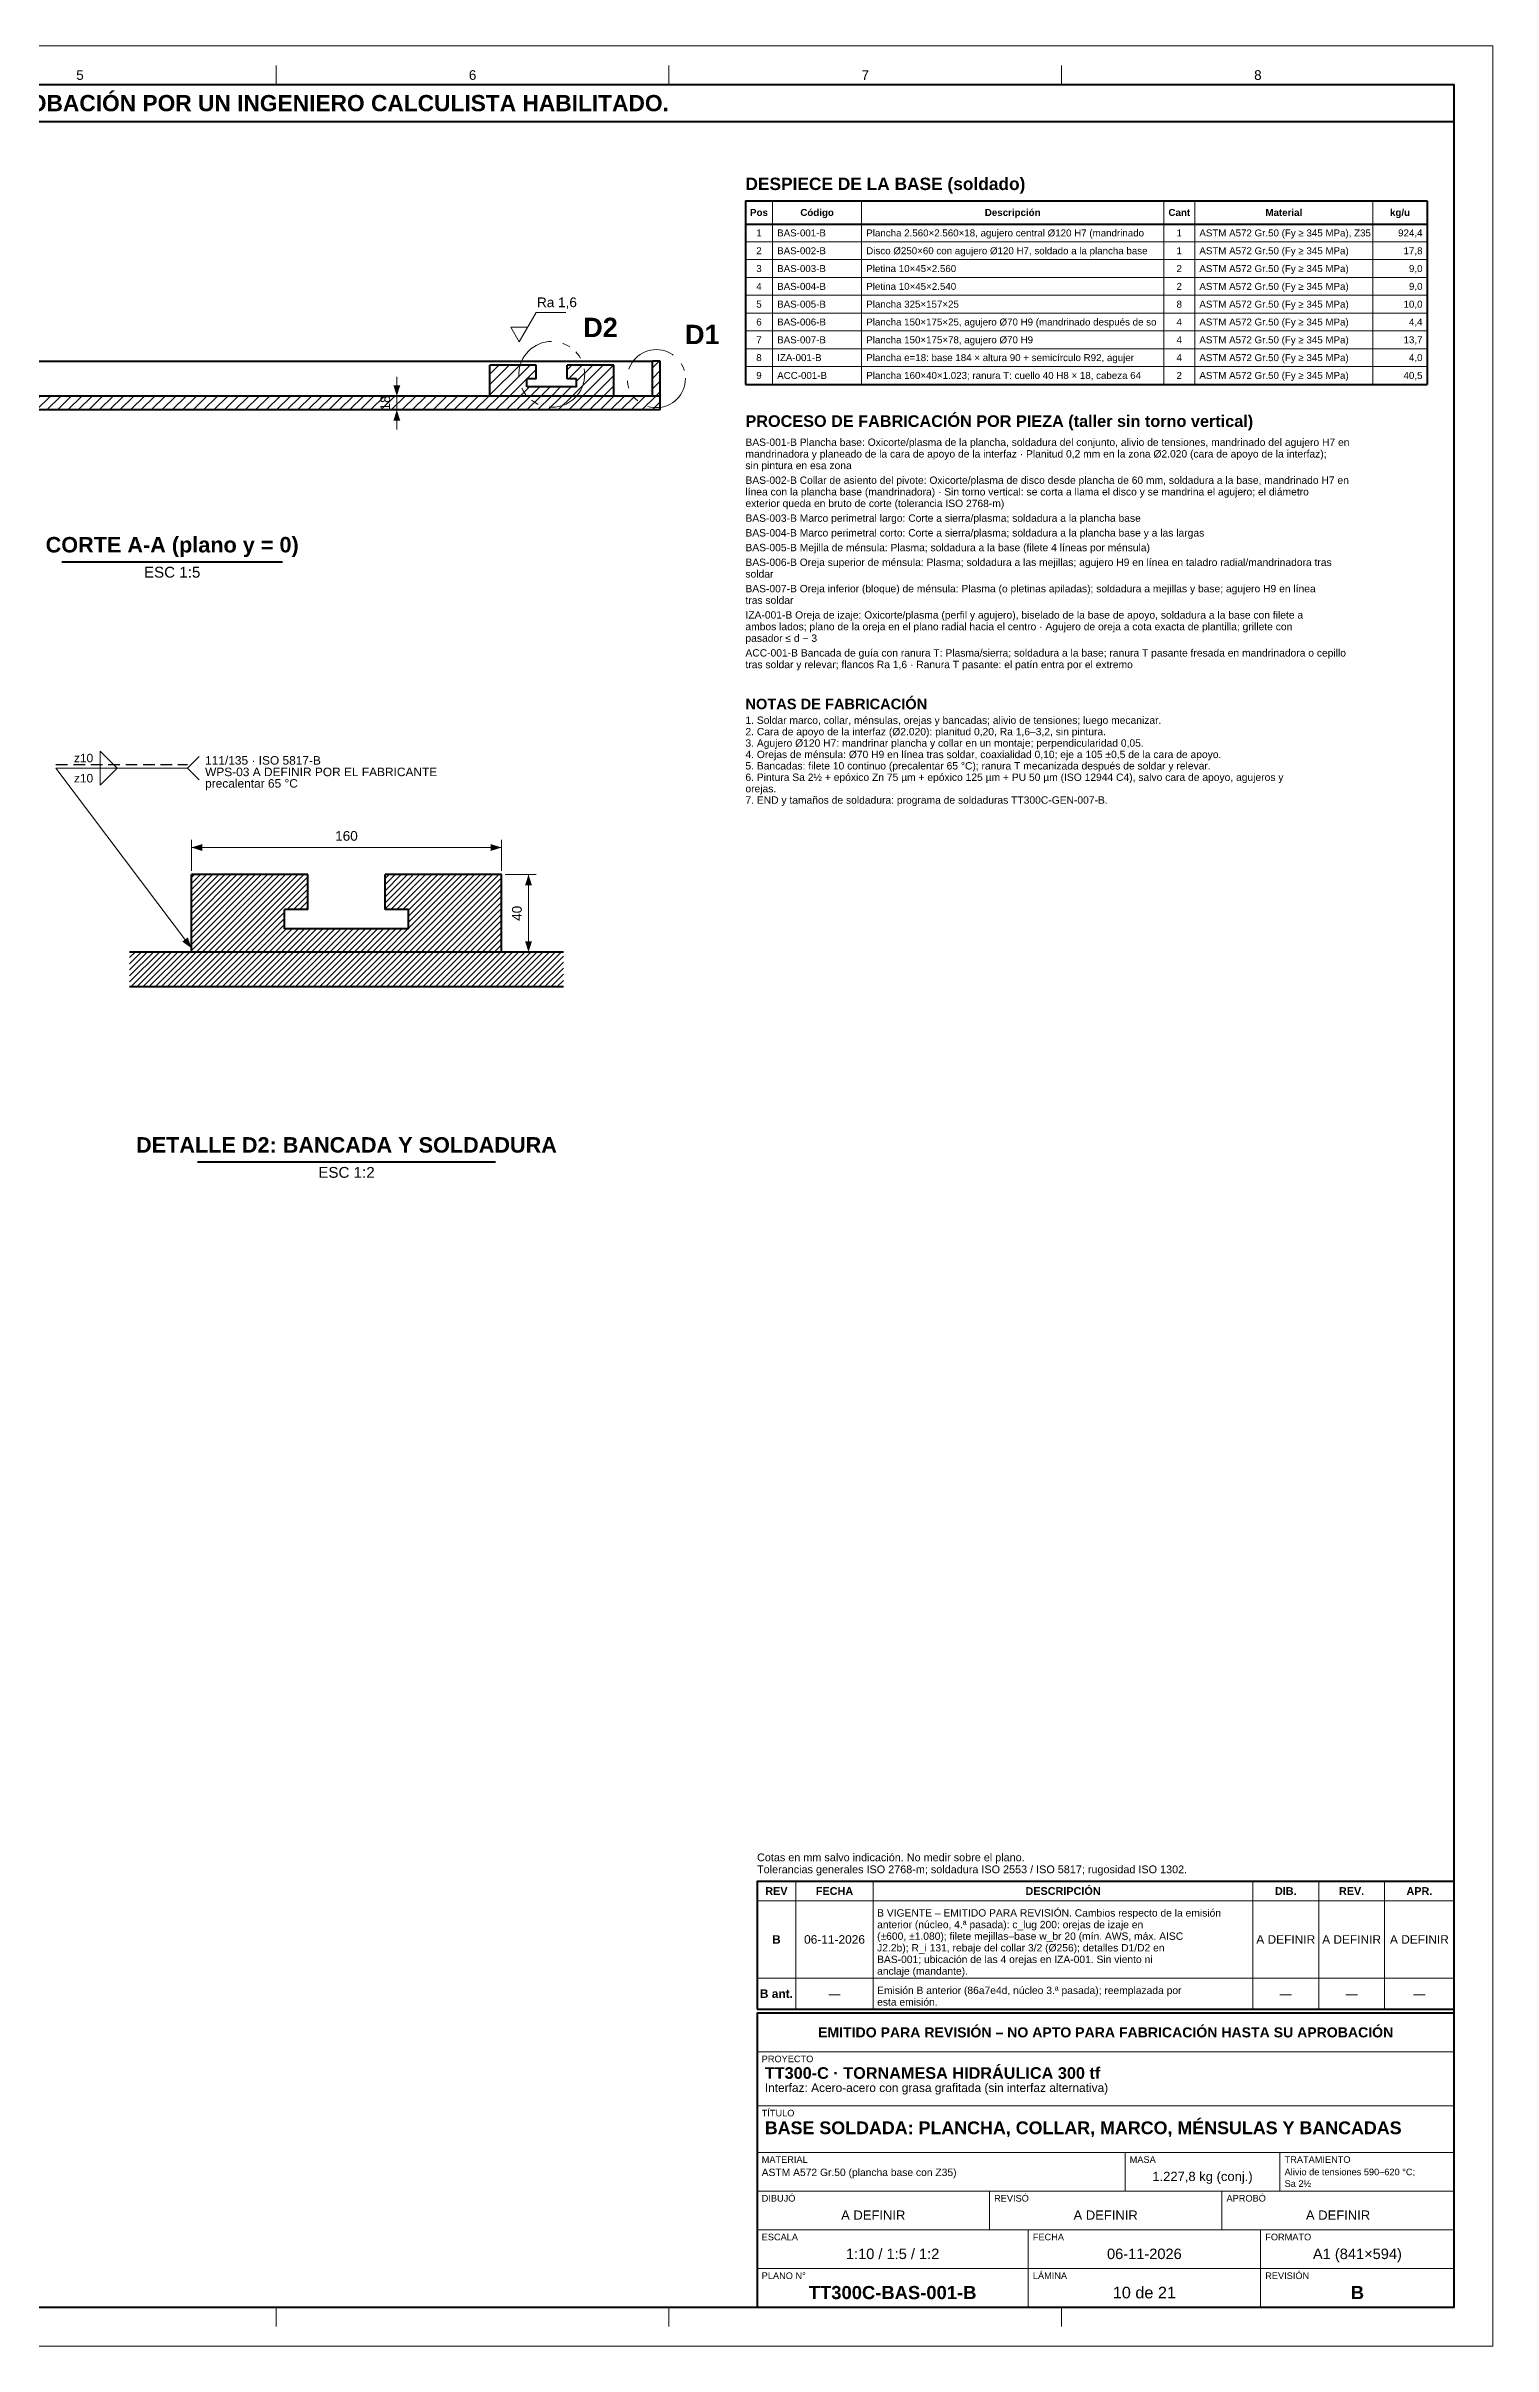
# Model space of a CAD drawing. Header units: millimetres. Extents: x 0 to 841, y 0 to 594.
# Drawn here: x 467 to 841, y 0 to 594 of the extents above; entities that cross this region are included whole.
import ezdxf
from ezdxf.enums import TextEntityAlignment as Align

# ---------------------------------------------------------------- set-up
doc = ezdxf.new("R2010")
doc.units = ezdxf.units.MM
doc.linetypes.add('FANTASMA', pattern=[26, 14, -3, 2, -2, 2, -3])
doc.linetypes.add('OCULTO', pattern=[4.5, 3, -1.5])
for name, color, linetype, lineweight in [('ACH', 7, 'CONTINUOUS', 13), ('COTA', 7, 'CONTINUOUS', 18), ('FANT', 7, 'FANTASMA', 18), ('FINA', 7, 'CONTINUOUS', 18), ('MARCO', 7, 'CONTINUOUS', 70), ('OCU', 7, 'OCULTO', 25), ('TXT', 7, 'CONTINUOUS', 25), ('VIS', 7, 'CONTINUOUS', 50)]:
    doc.layers.add(name, color=color, linetype=linetype, lineweight=lineweight)
doc.styles.add('STD', font='LiberationSans-Regular.ttf')
doc.styles.add('STDB', font='LiberationSans-Bold.ttf')

msp = doc.modelspace()

# ---------------------------------------------------------------- hatches: boundary and pattern name
at = {"layer": 'ACH'}
h = msp.add_hatch(dxfattribs=at)
h.set_pattern_fill('ANSI31', scale=0.6)
h.paths.add_polyline_path([(582, 503.6), (582, 511.6), (594, 511.6), (594, 508), (591.6, 508), (591.6, 506), (604.4, 506), (604.4, 508), (602, 508), (602, 511.6), (614, 511.6), (614, 503.6)])
h = msp.add_hatch(dxfattribs=at)
h.set_pattern_fill('ANSI31', scale=0.6)
h.paths.add_polyline_path([(624, 503.6), (624, 512.6), (626, 512.6), (626, 503.6)])
h = msp.add_hatch(dxfattribs=at)
h.set_pattern_fill('ANSI31', scale=0.6)
h.paths.add_polyline_path([(382, 500), (382, 503.6), (626, 503.6), (626, 500)])
h = msp.add_hatch(dxfattribs=at)
h.set_pattern_fill('ANSI31', scale=0.35)
h.paths.add_polyline_path([(505, 360), (505, 380), (535, 380), (535, 371), (529, 371), (529, 366), (561, 366), (561, 371), (555, 371), (555, 380), (585, 380), (585, 360)])
h = msp.add_hatch(dxfattribs=at)
h.set_pattern_fill('ANSI31', scale=0.35)
h.paths.add_polyline_path([(489, 351), (489, 360), (601, 360), (601, 351)])

# ---------------------------------------------------------------- linework, layer by layer
at = {"layer": 'COTA'}
for p, q in [((587.4, 521.4), (591.8, 521.4)), ((558, 503.6), (558, 508.6)), ((551, 503.6), (560, 503.6)), ((551, 500), (560, 500)), ((558, 500), (558, 503.6)), ((558, 500), (558, 495)), ((504, 407.5), (507, 410.5)), ((505, 361), (470, 407.5)), ((470, 407.5), (504, 407.5)), ((504, 407.5), (507, 404.5)), ((505, 381), (505, 389)), ((505, 387), (585, 387)), ((585, 381), (585, 389)), ((586, 380), (594, 380)), ((592, 360), (592, 380)), ((586, 360), (594, 360))]:
    msp.add_line(p, q, dxfattribs=at)
msp.add_lwpolyline([(587.4, 521.4), (589.6, 517.6), (594, 525.2), (601.6, 525.2)], dxfattribs=at)
for points in [[(481.4, 407.5), (481.4, 411.9), (485.8, 407.5)], [(481.4, 407.5), (481.4, 403.1), (485.8, 407.5)]]:
    msp.add_lwpolyline(points, close=True, dxfattribs=at)
for points in [[(558, 503.6), (558.9, 506.4), (557.1, 506.4)], [(558, 500), (557.1, 497.2), (558.9, 497.2)], [(505, 387), (507.8, 386.1), (507.8, 387.9)], [(585, 387), (582.2, 387.9), (582.2, 386.1)], [(592, 380), (591.1, 377.2), (592.9, 377.2)], [(505, 361), (504.04, 363.78), (502.6, 362.7)], [(592, 360), (592.9, 362.8), (591.1, 362.8)]]:
    msp.add_solid(points, dxfattribs=at)
at = {"layer": 'FANT'}
for centre, radius in [((598, 509.2), 8.5), ((625, 508.1), 7.5)]:
    msp.add_circle(centre, radius, dxfattribs=at)
at = {"layer": 'FINA'}
for p, q in [((526.88, 584), (526.88, 589)), ((628.25, 584), (628.25, 589)), ((729.62, 584), (729.62, 589)), ((655, 554), (655, 506.62)), ((678, 554), (678, 506.62)), ((756, 554), (756, 506.62)), ((764, 554), (764, 506.62)), ((810, 554), (810, 506.62)), ((648, 543.42), (824, 543.42)), ((648, 538.82), (824, 538.82)), ((648, 534.22), (824, 534.22)), ((648, 529.62), (824, 529.62)), ((648, 525.02), (824, 525.02)), ((648, 520.42), (824, 520.42)), ((648, 515.82), (824, 515.82)), ((648, 511.22), (824, 511.22)), ((661, 87), (661, 120)), ((681, 87), (681, 120)), ((779, 87), (779, 120)), ((796, 87), (796, 120)), ((813, 87), (813, 120)), ((651, 115), (831, 115)), ((651, 95), (831, 95)), ((651, 87), (831, 87)), ((651, 86), (831, 86)), ((651, 76), (831, 76)), ((651, 62), (831, 62)), ((651, 50), (831, 50)), ((746, 40), (746, 50)), ((786, 40), (786, 50)), ((651, 40), (831, 40)), ((711, 30), (711, 40)), ((771, 30), (771, 40)), ((651, 30), (831, 30)), ((721, 20), (721, 30)), ((781, 20), (781, 30)), ((651, 20), (831, 20)), ((721, 10), (721, 20)), ((781, 10), (781, 20)), ((526.88, 10), (526.88, 5)), ((628.25, 10), (628.25, 5)), ((729.62, 10), (729.62, 5))]:
    msp.add_line(p, q, dxfattribs=at)
msp.add_lwpolyline([(0, 0), (841, 0), (841, 594), (0, 594)], close=True, dxfattribs=at)
at = {"layer": 'MARCO'}
for points in [[(20, 10), (831, 10), (831, 584), (20, 584)], [(20, 574.5), (831, 574.5), (831, 584), (20, 584)], [(651, 87), (831, 87), (831, 120), (651, 120)], [(651, 10), (831, 10), (831, 86), (651, 86)]]:
    msp.add_lwpolyline(points, close=True, dxfattribs=at)
at = {"layer": 'OCU'}
msp.add_line((470, 408.4), (504, 408.4), dxfattribs=at)
at = {"layer": 'VIS'}
for p, q in [((648, 554), (824, 554)), ((648, 554), (648, 506.62)), ((824, 554), (824, 506.62)), ((648, 548.02), (824, 548.02)), ((648, 506.62), (824, 506.62)), ((471.48, 460.8), (528.52, 460.8)), ((506.56, 305.8), (583.44, 305.8))]:
    msp.add_line(p, q, dxfattribs=at)
for points in [[(395, 512.6), (624, 512.6)], [(582, 503.6), (582, 511.6)], [(594, 511.6), (582, 511.6)], [(594, 508), (594, 511.6)], [(614, 511.6), (602, 511.6)], [(602, 508), (602, 511.6)], [(614, 503.6), (614, 511.6)], [(624, 503.6), (624, 512.6)], [(626, 512.6), (624, 512.6)], [(626, 503.6), (626, 512.6)], [(591.6, 506), (591.6, 508)], [(594, 508), (591.6, 508)], [(604.4, 506), (591.6, 506)], [(604.4, 508), (602, 508)], [(604.4, 506), (604.4, 508)], [(626, 503.6), (382, 503.6)], [(626, 500), (382, 500)], [(614, 503.6), (582, 503.6)], [(626, 503.6), (624, 503.6)], [(626, 500), (626, 503.6)], [(505, 360), (505, 380)], [(535, 380), (505, 380)], [(535, 371), (535, 380)], [(585, 380), (555, 380)], [(555, 371), (555, 380)], [(585, 360), (585, 380)], [(529, 366), (529, 371)], [(535, 371), (529, 371)], [(561, 371), (555, 371)], [(561, 366), (561, 371)], [(561, 366), (529, 366)], [(601, 360), (489, 360)], [(585, 360), (505, 360)], [(601, 351), (489, 351)]]:
    msp.add_lwpolyline(points, dxfattribs=at)

# ---------------------------------------------------------------- texts
at = {"layer": 'TXT'}
for s, height, style, p in [('ESTOS PLANOS NO SON VÁLIDOS PARA FABRICACIÓN HASTA SU REVISIÓN Y APROBACIÓN POR UN INGENIERO CALCULISTA HABILITADO.', 4.2, 'STDB', (425.5, 579.25)), ('5', 2.5, 'STD', (476.19, 586.5)), ('6', 2.5, 'STD', (577.56, 586.5)), ('7', 2.5, 'STD', (678.94, 586.5)), ('8', 2.5, 'STD', (780.31, 586.5)), ('Pos', 1.8, 'STDB', (651.5, 551.01)), ('1', 1.8, 'STD', (651.5, 545.72)), ('Código', 1.8, 'STDB', (666.5, 551.01)), ('Descripción', 1.8, 'STDB', (717, 551.01)), ('Cant', 1.8, 'STDB', (760, 551.01)), ('1', 1.8, 'STD', (760, 545.72)), ('Material', 1.8, 'STDB', (787, 551.01)), ('kg/u', 1.8, 'STDB', (817, 551.01)), ('2', 1.8, 'STD', (651.5, 541.12)), ('1', 1.8, 'STD', (760, 541.12)), ('3', 1.8, 'STD', (651.5, 536.52)), ('2', 1.8, 'STD', (760, 536.52)), ('4', 1.8, 'STD', (651.5, 531.92)), ('2', 1.8, 'STD', (760, 531.92)), ('5', 1.8, 'STD', (651.5, 527.32)), ('6', 1.8, 'STD', (651.5, 522.72)), ('4', 1.8, 'STD', (760, 522.72)), ('8', 1.8, 'STD', (760, 527.32)), ('7', 1.8, 'STD', (651.5, 518.12)), ('4', 1.8, 'STD', (760, 518.12)), ('8', 1.8, 'STD', (651.5, 513.52)), ('4', 1.8, 'STD', (760, 513.52)), ('9', 1.8, 'STD', (651.5, 508.92)), ('2', 1.8, 'STD', (760, 508.92)), ('DESCRIPCIÓN', 2, 'STDB', (730, 117.5)), ('REV', 2, 'STDB', (656, 117.5)), ('FECHA', 2, 'STDB', (671, 117.5)), ('DIB.', 2, 'STDB', (787.5, 117.5)), ('REV.', 2, 'STDB', (804.5, 117.5)), ('APR.', 2, 'STDB', (822, 117.5)), ('B', 2.2, 'STDB', (656, 105)), ('06-11-2026', 2.2, 'STD', (671, 105)), ('A DEFINIR', 2.2, 'STD', (787.5, 105)), ('A DEFINIR', 2.2, 'STD', (804.5, 105)), ('A DEFINIR', 2.2, 'STD', (822, 105)), ('B ant.', 2.2, 'STDB', (656, 91)), ('—', 2.2, 'STD', (671, 91)), ('—', 2.2, 'STD', (787.5, 91)), ('—', 2.2, 'STD', (804.5, 91)), ('—', 2.2, 'STD', (822, 91)), ('EMITIDO PARA REVISIÓN – NO APTO PARA FABRICACIÓN HASTA SU APROBACIÓN', 2.6, 'STDB', (741, 81)), ('1.227,8 kg (conj.)', 2.4, 'STD', (766, 43.8)), ('A DEFINIR', 2.4, 'STD', (681, 33.8)), ('A DEFINIR', 2.4, 'STD', (741, 33.8)), ('A DEFINIR', 2.4, 'STD', (801, 33.8)), ('1:10 / 1:5 / 1:2', 2.7, 'STD', (686, 23.8)), ('06-11-2026', 2.7, 'STD', (751, 23.8)), ('A1 (841×594)', 2.7, 'STD', (806, 23.8)), ('TT300C-BAS-001-B', 3.4, 'STDB', (686, 13.8)), ('10 de 21', 3, 'STD', (751, 13.8)), ('B', 3.4, 'STDB', (806, 13.8))]:
    msp.add_text(s, height=height, dxfattribs=dict(at, style=style)).set_placement(p, align=Align.MIDDLE_CENTER)
for s, height, style, p in [('DESPIECE DE LA BASE (soldado)', 3.2, 'STDB', (648, 560)), ('PROCESO DE FABRICACIÓN POR PIEZA (taller sin torno vertical)', 3, 'STDB', (648, 498.62)), ('mandrinadora y planeado de la cara de apoyo de la interfaz · Planitud 0,2 mm en la zona Ø2.020 (cara de apoyo de la interfaz);', 1.9, 'STD', (648, 489.62)), ('BAS-001-B Plancha base: Oxicorte/plasma de la plancha, soldadura del conjunto, alivio de tensiones, mandrinado del agujero H7 en', 1.9, 'STD', (648, 492.62)), ('sin pintura en esa zona', 1.9, 'STD', (648, 486.62)), ('BAS-002-B Collar de asiento del pivote: Oxicorte/plasma de disco desde plancha de 60 mm, soldadura a la base, mandrinado H7 en', 1.9, 'STD', (648, 482.82)), ('exterior queda en bruto de corte (tolerancia ISO 2768-m)', 1.9, 'STD', (648, 476.82)), ('línea con la plancha base (mandrinadora) · Sin torno vertical: se corta a llama el disco y se mandrina el agujero; el diámetro', 1.9, 'STD', (648, 479.82)), ('BAS-003-B Marco perimetral largo: Corte a sierra/plasma; soldadura a la plancha base', 1.9, 'STD', (648, 473.02)), ('BAS-004-B Marco perimetral corto: Corte a sierra/plasma; soldadura a la plancha base y a las largas', 1.9, 'STD', (648, 469.22)), ('BAS-005-B Mejilla de ménsula: Plasma; soldadura a la base (filete 4 líneas por ménsula)', 1.9, 'STD', (648, 465.42)), ('soldar', 1.9, 'STD', (648, 458.62)), ('BAS-006-B Oreja superior de ménsula: Plasma; soldadura a las mejillas; agujero H9 en línea en taladro radial/mandrinadora tras', 1.9, 'STD', (648, 461.62)), ('tras soldar', 1.9, 'STD', (648, 451.82)), ('BAS-007-B Oreja inferior (bloque) de ménsula: Plasma (o pletinas apiladas); soldadura a mejillas y base; agujero H9 en línea', 1.9, 'STD', (648, 454.82)), ('IZA-001-B Oreja de izaje: Oxicorte/plasma (perfil y agujero), biselado de la base de apoyo, soldadura a la base con filete a', 1.9, 'STD', (648, 448.02)), ('ambos lados; plano de la oreja en el plano radial hacia el centro · Agujero de oreja a cota exacta de plantilla; grillete con', 1.9, 'STD', (648, 445.02)), ('pasador ≤ d − 3', 1.9, 'STD', (648, 442.02)), ('ACC-001-B Bancada de guía con ranura T: Plasma/sierra; soldadura a la base; ranura T pasante fresada en mandrinadora o cepillo', 1.9, 'STD', (648, 438.22)), ('tras soldar y relevar; flancos Ra 1,6 · Ranura T pasante: el patín entra por el extremo', 1.9, 'STD', (648, 435.22)), ('NOTAS DE FABRICACIÓN', 2.7, 'STDB', (648, 425.42)), ('2. Cara de apoyo de la interfaz (Ø2.020): planitud 0,20, Ra 1,6–3,2, sin pintura.', 1.9, 'STD', (648, 417.88)), ('1. Soldar marco, collar, ménsulas, orejas y bancadas; alivio de tensiones; luego mecanizar.', 1.9, 'STD', (648, 420.83)), ('4. Orejas de ménsula: Ø70 H9 en línea tras soldar, coaxialidad 0,10; eje a 105 ±0,5 de la cara de apoyo.', 1.9, 'STD', (648, 411.99)), ('3. Agujero Ø120 H7: mandrinar plancha y collar en un montaje; perpendicularidad 0,05.', 1.9, 'STD', (648, 414.94)), ('5. Bancadas: filete 10 continuo (precalentar 65 °C); ranura T mecanizada después de soldar y relevar.', 1.9, 'STD', (648, 409.05)), ('6. Pintura Sa 2½ + epóxico Zn 75 µm + epóxico 125 µm + PU 50 µm (ISO 12944 C4), salvo cara de apoyo, agujeros y', 1.9, 'STD', (648, 406.1)), ('orejas.', 1.9, 'STD', (648, 403.16)), ('7. END y tamaños de soldadura: programa de soldaduras TT300C-GEN-007-B.', 1.9, 'STD', (648, 400.21)), ('B VIGENTE – EMITIDO PARA REVISIÓN. Cambios respecto de la emisión', 1.9, 'STD', (682, 112.8)), ('anterior (núcleo, 4.ª pasada): c_lug 200: orejas de izaje en', 1.9, 'STD', (682, 109.8)), ('(±600, ±1.080); filete mejillas–base w_br 20 (mín. AWS, máx. AISC', 1.9, 'STD', (682, 106.8)), ('J2.2b); R_i 131, rebaje del collar 3/2 (Ø256); detalles D1/D2 en', 1.9, 'STD', (682, 103.8)), ('anclaje (mandante).', 1.9, 'STD', (682, 97.8)), ('BAS-001; ubicación de las 4 orejas en IZA-001. Sin viento ni', 1.9, 'STD', (682, 100.8)), ('esta emisión.', 1.9, 'STD', (682, 89.8)), ('Emisión B anterior (86a7e4d, núcleo 3.ª pasada); reemplazada por', 1.9, 'STD', (682, 92.8)), ('PROYECTO', 1.7, 'STD', (652.2, 75)), ('TT300-C · TORNAMESA HIDRÁULICA 300 tf', 3, 'STDB', (653, 72)), ('Interfaz: Acero-acero con grasa grafitada (sin interfaz alternativa)', 2.2, 'STD', (653, 67.8)), ('TÍTULO', 1.7, 'STD', (652.2, 61)), ('BASE SOLDADA: PLANCHA, COLLAR, MARCO, MÉNSULAS Y BANCADAS', 3.3, 'STDB', (653, 58)), ('MATERIAL', 1.7, 'STD', (652.2, 49)), ('MASA', 1.7, 'STD', (747.2, 49)), ('TRATAMIENTO', 1.7, 'STD', (787.2, 49)), ('ASTM A572 Gr.50 (plancha base con Z35)', 1.9, 'STD', (652.2, 45.8)), ('Alivio de tensiones 590–620 °C;', 1.7, 'STD', (787.2, 45.8)), ('Sa 2½', 1.7, 'STD', (787.2, 42.8)), ('DIBUJÓ', 1.7, 'STD', (652.2, 39)), ('REVISÓ', 1.7, 'STD', (712.2, 39)), ('APROBÓ', 1.7, 'STD', (772.2, 39)), ('ESCALA', 1.7, 'STD', (652.2, 29)), ('FECHA', 1.7, 'STD', (722.2, 29)), ('FORMATO', 1.7, 'STD', (782.2, 29)), ('PLANO N°', 1.7, 'STD', (652.2, 19)), ('LÁMINA', 1.7, 'STD', (722.2, 19)), ('REVISIÓN', 1.7, 'STD', (782.2, 19))]:
    msp.add_text(s, height=height, dxfattribs=dict(at, style=style)).set_placement(p, align=Align.TOP_LEFT)
at = {"layer": 'TXT', "style": 'STD'}
for s, height, p in [('BAS-001-B', 1.8, (656.2, 545.72)), ('Plancha 2.560×2.560×18, agujero central Ø120 H7 (mandrinado ', 1.8, (679.2, 545.72)), ('ASTM A572 Gr.50 (Fy ≥ 345 MPa), Z35 ', 1.8, (765.2, 545.72)), ('BAS-002-B', 1.8, (656.2, 541.12)), ('Disco Ø250×60 con agujero Ø120 H7, soldado a la plancha base', 1.8, (679.2, 541.12)), ('ASTM A572 Gr.50 (Fy ≥ 345 MPa)', 1.8, (765.2, 541.12)), ('BAS-003-B', 1.8, (656.2, 536.52)), ('Pletina 10×45×2.560', 1.8, (679.2, 536.52)), ('ASTM A572 Gr.50 (Fy ≥ 345 MPa)', 1.8, (765.2, 536.52)), ('BAS-004-B', 1.8, (656.2, 531.92)), ('Pletina 10×45×2.540', 1.8, (679.2, 531.92)), ('ASTM A572 Gr.50 (Fy ≥ 345 MPa)', 1.8, (765.2, 531.92)), ('BAS-005-B', 1.8, (656.2, 527.32)), ('BAS-006-B', 1.8, (656.2, 522.72)), ('Plancha 325×157×25', 1.8, (679.2, 527.32)), ('Plancha 150×175×25, agujero Ø70 H9 (mandrinado después de so', 1.8, (679.2, 522.72)), ('ASTM A572 Gr.50 (Fy ≥ 345 MPa)', 1.8, (765.2, 527.32)), ('ASTM A572 Gr.50 (Fy ≥ 345 MPa)', 1.8, (765.2, 522.72)), ('BAS-007-B', 1.8, (656.2, 518.12)), ('Plancha 150×175×78, agujero Ø70 H9', 1.8, (679.2, 518.12)), ('ASTM A572 Gr.50 (Fy ≥ 345 MPa)', 1.8, (765.2, 518.12)), ('IZA-001-B', 1.8, (656.2, 513.52)), ('Plancha e=18: base 184 × altura 90 + semicírculo R92, agujer', 1.8, (679.2, 513.52)), ('ASTM A572 Gr.50 (Fy ≥ 345 MPa)', 1.8, (765.2, 513.52)), ('ACC-001-B', 1.8, (656.2, 508.92)), ('Plancha 160×40×1.023; ranura T: cuello 40 H8 × 18, cabeza 64', 1.8, (679.2, 508.92)), ('ASTM A572 Gr.50 (Fy ≥ 345 MPa)', 1.8, (765.2, 508.92)), ('111/135 · ISO 5817-B', 2.2, (508.5, 409.5)), ('WPS-03 A DEFINIR POR EL FABRICANTE', 2.2, (508.5, 406.53)), ('precalentar 65 °C', 2.2, (508.5, 403.56))]:
    msp.add_text(s, height=height, dxfattribs=at).set_placement(p, align=Align.MIDDLE_LEFT)
for s, height, p in [('924,4', 1.8, (822.8, 545.72)), ('17,8', 1.8, (822.8, 541.12)), ('9,0', 1.8, (822.8, 536.52)), ('9,0', 1.8, (822.8, 531.92)), ('10,0', 1.8, (822.8, 527.32)), ('4,4', 1.8, (822.8, 522.72)), ('13,7', 1.8, (822.8, 518.12)), ('4,0', 1.8, (822.8, 513.52)), ('40,5', 1.8, (822.8, 508.92)), ('z10', 2.2, (479.6, 410.1)), ('z10', 2.2, (479.6, 404.9))]:
    msp.add_text(s, height=height, dxfattribs=at).set_placement(p, align=Align.MIDDLE_RIGHT)
at = {"layer": 'TXT'}
for s, height, style, p in [('Ra 1,6', 2.5, 'STD', (594.2, 525.8)), ('D2', 5, 'STDB', (606.12, 517.32)), ('D1', 5, 'STDB', (632.4, 515.5)), ('Cotas en mm salvo indicación. No medir sobre el plano.', 2, 'STD', (651, 124.6)), ('Tolerancias generales ISO 2768-m; soldadura ISO 2553 / ISO 5817; rugosidad ISO 1302.', 2, 'STD', (651, 121.5))]:
    msp.add_text(s, height=height, dxfattribs=dict(at, style=style)).set_placement(p, align=Align.BOTTOM_LEFT)
at = {"layer": 'TXT', "style": 'STD'}
for s, p in [('18', (557, 501.8)), ('40', (591, 370))]:
    msp.add_text(s, height=2.5, rotation=90, dxfattribs=at).set_placement(p, align=Align.BOTTOM_CENTER)
at = {"layer": 'TXT'}
for s, height, style, p in [('CORTE A-A (plano y = 0)', 4, 'STDB', (500, 462)), ('160', 2.5, 'STD', (545, 388)), ('DETALLE D2: BANCADA Y SOLDADURA', 4, 'STDB', (545, 307))]:
    msp.add_text(s, height=height, dxfattribs=dict(at, style=style)).set_placement(p, align=Align.BOTTOM_CENTER)
at = {"layer": 'TXT', "style": 'STD'}
for s, p in [('ESC 1:5', (500, 459.5)), ('ESC 1:2', (545, 304.5))]:
    msp.add_text(s, height=2.8, dxfattribs=at).set_placement(p, align=Align.TOP_CENTER)

doc.saveas('drawing.dxf')
